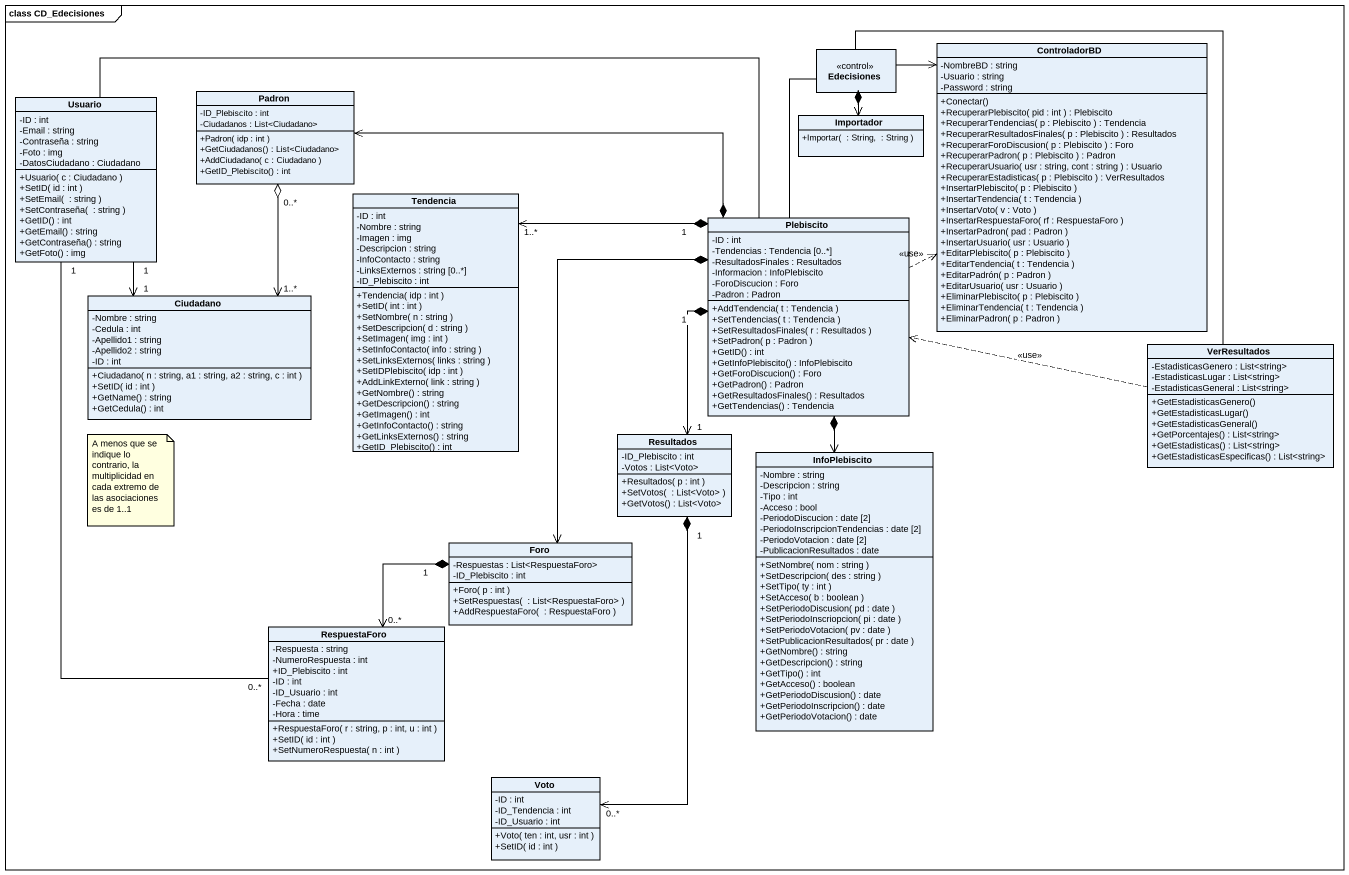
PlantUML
@startuml
mainframe class CD_Edecisiones
hide circle
hide empty members
skinparam classAttributeIconSize 0
class Edecisiones <<control>>
class ControladorBD {
  -NombreBD : string
  -Usuario : string
  -Password : string
  +Conectar()
  +RecuperarPlebiscito( pid : int ) : Plebiscito
  +RecuperarTendencias( p : Plebiscito ) : Tendencia
  +RecuperarResultadosFinales( p : Plebiscito ) : Resultados
  +RecuperarForoDiscusion( p : Plebiscito ) : Foro
  +RecuperarPadron( p : Plebiscito ) : Padron
  +RecuperarUsuario( usr : string, cont : string ) : Usuario
  +RecuperarEstadisticas( p : Plebiscito ) : VerResultados
  +InsertarPlebiscito( p : Plebiscito )
  +InsertarTendencia( t : Tendencia )
  +InsertarVoto( v : Voto )
  +InsertarRespuestaForo( rf : RespuestaForo )
  +InsertarPadron( pad : Padron )
  +InsertarUsuario( usr : Usuario )
  +EditarPlebiscito( p : Plebiscito )
  +EditarTendencia( t : Tendencia )
  +EditarPadrón( p : Padron )
  +EditarUsuario( usr : Usuario )
  +EliminarPlebiscito( p : Plebiscito )
  +EliminarTendencia( t : Tendencia )
  +EliminarPadron( p : Padron )
}
class Usuario {
  -ID : int
  -Email : string
  -Contraseña : string
  -Foto : img
  -DatosCiudadano : Ciudadano
  +Usuario( c : Ciudadano )
  +SetID( id : int )
  +SetEmail(  : string )
  +SetContraseña(  : string )
  +GetID() : int
  +GetEmail() : string
  +GetContraseña() : string
  +GetFoto() : img
}
class Padron {
  -ID_Plebiscito : int
  -Ciudadanos : List<Ciudadano>
  +Padron( idp : int )
  +GetCiudadanos() : List<Ciudadano>
  +AddCiudadano( c : Ciudadano )
  +GetID_Plebiscito() : int
}
class Importador {
  +Importar(  : String,  : String )
}
class Tendencia {
  -ID : int
  -Nombre : string
  -Imagen : img
  -Descripcion : string
  -InfoContacto : string
  -LinksExternos : string [0..*]
  -ID_Plebiscito : int
  +Tendencia( idp : int )
  +SetID( int : int )
  +SetNombre( n : string )
  +SetDescripcion( d : string )
  +SetImagen( img : int )
  +SetInfoContacto( info : string )
  +SetLinksExternos( links : string )
  +SetIDPlebiscito( idp : int )
  +AddLinkExterno( link : string )
  +GetNombre() : string
  +GetDescripcion() : string
  +GetImagen() : int
  +GetInfoContacto() : string
  +GetLinksExternos() : string
  +GetID_Plebiscito() : int
}
class Plebiscito {
  -ID : int
  -Tendencias : Tendencia [0..*]
  -ResultadosFinales : Resultados
  -Informacion : InfoPlebiscito
  -ForoDiscucion : Foro
  -Padron : Padron
  +AddTendencia( t : Tendencia )
  +SetTendencias( t : Tendencia )
  +SetResultadosFinales( r : Resultados )
  +SetPadron( p : Padron )
  +GetID() : int
  +GetInfoPlebiscito() : InfoPlebiscito
  +GetForoDiscucion() : Foro
  +GetPadron() : Padron
  +GetResultadosFinales() : Resultados
  +GetTendencias() : Tendencia
}
class Ciudadano {
  -Nombre : string
  -Cedula : int
  -Apellido1 : string
  -Apellido2 : string
  -ID : int
  +Ciudadano( n : string, a1 : string, a2 : string, c : int )
  +SetID( id : int )
  +GetName() : string
  +GetCedula() : int
}
class VerResultados {
  -EstadisticasGenero : List<string>
  -EstadisticasLugar : List<string>
  -EstadisticasGeneral : List<string>
  +GetEstadisticasGenero()
  +GetEstadisticasLugar()
  +GetEstadisticasGeneral()
  +GetPorcentajes() : List<string>
  +GetEstadisticas() : List<string>
  +GetEstadisticasEspecificas() : List<string>
}
class Resultados {
  -ID_Plebiscito : int
  -Votos : List<Voto>
  +Resultados( p : int )
  +SetVotos(  : List<Voto> )
  +GetVotos() : List<Voto>
}
class InfoPlebiscito {
  -Nombre : string
  -Descripcion : string
  -Tipo : int
  -Acceso : bool
  -PeriodoDiscucion : date [2]
  -PeriodoInscripcionTendencias : date [2]
  -PeriodoVotacion : date [2]
  -PublicacionResultados : date
  +SetNombre( nom : string )
  +SetDescripcion( des : string )
  +SetTipo( ty : int )
  +SetAcceso( b : boolean )
  +SetPeriodoDiscusion( pd : date )
  +SetPeriodoInscriopcion( pi : date )
  +SetPeriodoVotacion( pv : date )
  +SetPublicacionResultados( pr : date )
  +GetNombre() : string
  +GetDescripcion() : string
  +GetTipo() : int
  +GetAcceso() : boolean
  +GetPeriodoDiscusion() : date
  +GetPeriodoInscripcion() : date
  +GetPeriodoVotacion() : date
}
class Foro {
  -Respuestas : List<RespuestaForo>
  -ID_Plebiscito : int
  +Foro( p : int )
  +SetRespuestas(  : List<RespuestaForo> )
  +AddRespuestaForo(  : RespuestaForo )
}
class RespuestaForo {
  -Respuesta : string
  -NumeroRespuesta : int
  +ID_Plebiscito : int
  -ID : int
  -ID_Usuario : int
  -Fecha : date
  -Hora : time
  +RespuestaForo( r : string, p : int, u : int )
  +SetID( id : int )
  +SetNumeroRespuesta( n : int )
}
class Voto {
  -ID : int
  -ID_Tendencia : int
  -ID_Usuario : int
  +Voto( ten : int, usr : int )
  +SetID( id : int )
}
Edecisiones -right-> ControladorBD
Edecisiones *--> Importador
Edecisiones -- Plebiscito
Edecisiones -- VerResultados
Usuario "1" --> "1" Ciudadano
Padron "0..*" o--> "1..*" Ciudadano
Plebiscito .right.> ControladorBD : <<use>>
Plebiscito -left- Usuario
Plebiscito *-left-> Padron
Plebiscito "1" *-left-> "1..*" Tendencia
Plebiscito "1" *--> "1" Resultados
Plebiscito *--> InfoPlebiscito
Plebiscito *--> Foro
VerResultados .left.> Plebiscito : <<use>>
Resultados "1" *--> "0..*" Voto
Foro "1" *-left-> "0..*" RespuestaForo
RespuestaForo "0..*" -up- "1" Usuario
note as N1
  A menos que se indique lo contrario, la multiplicidad en cada extremo de las asociaciones es de 1..1
end note
@enduml
